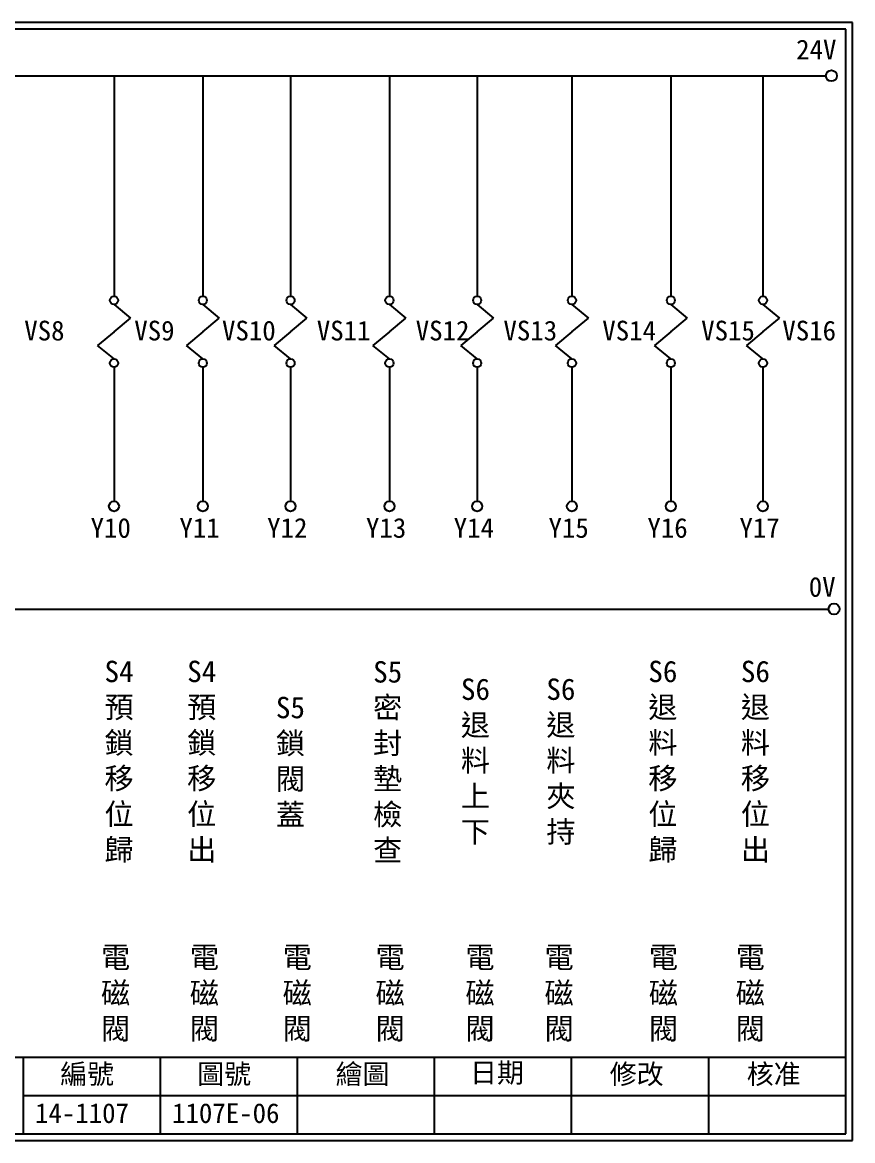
# Model space of a CAD drawing. Extents: x 926 to 1213, y 3 to 207.
# Drawn here: x 1061.3 to 1212.7, y 3 to 207 of the extents above; entities that cross this region are included whole.
import ezdxf

# ---------------------------------------------------------------- set-up
doc = ezdxf.new("R2010")
doc.units = 0
doc.layers.get('0').update_dxf_attribs({"linetype": 'CONTINUOUS'})
doc.layers.add('圖框層', color=7, linetype='CONTINUOUS')
doc.layers.add('標尺寸層', color=3, linetype='CONTINUOUS')
doc.styles.add('CNS', font='romanc.shx', dxfattribs={"bigfont": 'chineset.shx'})
doc.styles.add('STSL', font='kaiu.ttf')

msp = doc.modelspace()

# ---------------------------------------------------------------- linework, layer by layer
for centre in [(1208.88, 197.22), (1209.36, 99.96)]:
    msp.add_circle(centre, 1)
at = {"layer": '圖框層', "color": 7}
for p, q in [((1212.74, 206.97), (925.74, 206.97)), ((1212.74, 3), (1212.74, 206.97)), ((1211.49, 205.72), (926.99, 205.72)), ((1211.49, 4.25), (1211.49, 205.72)), ((926.99, 18.25), (1211.49, 18.25)), ((1061.49, 4.25), (1061.49, 18.25)), ((1086.49, 4.25), (1086.49, 18.25)), ((1111.49, 4.25), (1111.49, 18.25)), ((1136.49, 4.25), (1136.49, 18.25)), ((1161.49, 4.25), (1161.49, 18.25)), ((1186.49, 4.25), (1186.49, 18.25)), ((1061.49, 11.25), (1211.49, 11.25)), ((926.99, 4.25), (1211.49, 4.25)), ((925.74, 3), (1212.74, 3))]:
    msp.add_line(p, q, dxfattribs=at)
at = {"layer": '標尺寸層', "color": 7}
for p, q in [((930.28, 197.22), (1207.88, 197.22)), ((1078.02, 197.22), (1078.02, 157.03)), ((1094.22, 197.22), (1094.22, 157.03)), ((1110.22, 197.22), (1110.22, 157.03)), ((1128.26, 197.22), (1128.26, 157.03)), ((1144.26, 197.22), (1144.26, 157.03)), ((1161.54, 197.22), (1161.54, 157.03)), ((1179.58, 197.22), (1179.58, 157.03)), ((1196.38, 197.22), (1196.38, 157.03)), ((1078.02, 155.53), (1081.03, 153.04)), ((1094.22, 155.53), (1097.23, 153.04)), ((1110.22, 155.53), (1113.22, 153.04)), ((1128.26, 155.53), (1131.26, 153.04)), ((1144.26, 155.53), (1147.26, 153.04)), ((1161.54, 155.53), (1164.55, 153.04)), ((1179.58, 155.53), (1182.59, 153.04)), ((1196.38, 155.53), (1199.38, 153.04)), ((1078.02, 150.55), (1081.03, 153.04)), ((1094.22, 150.55), (1097.23, 153.04)), ((1110.22, 150.55), (1113.22, 153.04)), ((1128.26, 150.55), (1131.26, 153.04)), ((1144.26, 150.55), (1147.26, 153.04)), ((1161.54, 150.55), (1164.55, 153.04)), ((1179.58, 150.55), (1182.59, 153.04)), ((1196.38, 150.55), (1199.38, 153.04)), ((1078.02, 150.55), (1075.02, 148.06)), ((1094.22, 150.55), (1091.22, 148.06)), ((1110.22, 150.55), (1107.22, 148.06)), ((1128.26, 150.55), (1125.25, 148.06)), ((1144.26, 150.55), (1141.25, 148.06)), ((1161.54, 150.55), (1158.54, 148.06)), ((1179.58, 150.55), (1176.58, 148.06)), ((1196.38, 150.55), (1193.37, 148.06)), ((1078.02, 145.57), (1075.02, 148.06)), ((1094.22, 145.57), (1091.22, 148.06)), ((1110.22, 145.57), (1107.22, 148.06)), ((1128.26, 145.57), (1125.25, 148.06)), ((1144.26, 145.57), (1141.25, 148.06)), ((1161.54, 145.57), (1158.54, 148.06)), ((1179.58, 145.57), (1176.58, 148.06)), ((1196.38, 145.57), (1193.37, 148.06)), ((1078.02, 144.07), (1078.02, 119.62)), ((1094.22, 144.07), (1094.22, 119.62)), ((1110.22, 144.07), (1110.22, 119.62)), ((1128.26, 144.07), (1128.26, 119.62)), ((1144.26, 144.07), (1144.26, 119.62)), ((1161.54, 144.07), (1161.54, 119.62)), ((1179.58, 144.07), (1179.58, 119.62)), ((1196.38, 144.07), (1196.38, 119.62)), ((930.49, 99.96), (1208.36, 99.96))]:
    msp.add_line(p, q, dxfattribs=at)
for centre, radius in [((1078.02, 156.28), 0.751), ((1094.22, 156.28), 0.751), ((1110.22, 156.28), 0.751), ((1128.26, 156.28), 0.751), ((1144.26, 156.28), 0.751), ((1161.54, 156.28), 0.751), ((1179.58, 156.28), 0.751), ((1196.38, 156.28), 0.751), ((1078.02, 144.82), 0.751), ((1094.22, 144.82), 0.751), ((1110.22, 144.82), 0.751), ((1128.26, 144.82), 0.751), ((1144.26, 144.82), 0.751), ((1161.54, 144.82), 0.751), ((1179.58, 144.82), 0.751), ((1196.38, 144.82), 0.751), ((1078.02, 118.7), 0.92), ((1094.22, 118.7), 0.92), ((1110.22, 118.7), 0.92), ((1128.26, 118.7), 0.92), ((1144.26, 118.7), 0.92), ((1161.54, 118.7), 0.92), ((1179.58, 118.7), 0.92), ((1196.38, 118.7), 0.92)]:
    msp.add_circle(centre, radius, dxfattribs=at)

# ---------------------------------------------------------------- texts
at = {"layer": '圖框層', "color": 4, "style": 'STSL'}
for s, p in [('24V', (1202.44, 200.22)), ('VS8', (1061.65, 148.95)), ('VS9', (1081.72, 148.95)), ('VS10', (1097.72, 148.95)), ('VS11', (1115.01, 148.95)), ('VS12', (1133.05, 148.95)), ('VS13', (1149.05, 148.95)), ('VS14', (1167.08, 148.95)), ('VS15', (1185.12, 148.95)), ('VS16', (1199.92, 148.95)), ('Y10', (1073.75, 112.96)), ('Y11', (1089.95, 112.96)), ('Y12', (1105.95, 112.96)), ('Y13', (1123.98, 112.96)), ('Y14', (1139.98, 112.96)), ('Y15', (1157.27, 112.96)), ('Y16', (1175.31, 112.96)), ('Y17', (1192.1, 112.96)), ('0V', (1204.74, 102.2)), ('編號', (1068.21, 13.34)), ('圖號', (1093.21, 13.34)), ('繪圖', (1118.44, 13.34)), ('日期', (1142.96, 13.59)), ('修改', (1168.44, 13.34)), ('核准', (1193.44, 13.34)), ('14-1107', (1063.61, 6.22)), ('1107E-06', (1088.61, 6.22))]:
    msp.add_text(s, height=3.6, dxfattribs=at).set_placement(p)
at = {"layer": '標尺寸層', "color": 7, "char_height": 3.9, "attachment_point": 5, "style": 'CNS'}
for s, insert, width in [('{\\fDFKai-SB|b0|i0|c136|p65;S4預鎖移位歸}', (1078.94, 72.12), 4.9608), ('{\\fDFKai-SB|b0|i0|c136|p65;S4預鎖移位出}', (1094.02, 72.12), 4.9608), ('{\\fDFKai-SB|b0|i0|c136|p65;S5密封墊檢查}', (1127.94, 72.12), 4.9608), ('{\\fDFKai-SB|b0|i0|c136|p65;S6退料移位歸}', (1178.13, 72.12), 4.9608), ('{\\fDFKai-SB|b0|i0|c136|p65;S6退料移位出}', (1195.01, 72.12), 4.9608), ('{\\fDFKai-SB|b0|i0|c136|p65;S6退料上下}', (1143.95, 72.12), 4.9608), ('{\\fDFKai-SB|b0|i0|c136|p65;S6退料夾持}', (1159.53, 72.12), 4.9608), ('{\\fDFKai-SB|b0|i0|c136|p65;S5鎖閥蓋}', (1110.2, 72.12), 4.9608), ('{\\fDFKai-SB|b0|i0|c136|p65;電磁閥}', (1078.31, 29.71), 2.8481), ('{\\fDFKai-SB|b0|i0|c136|p65;電磁閥}', (1094.51, 29.71), 2.8481), ('{\\fDFKai-SB|b0|i0|c136|p65;電磁閥}', (1111.44, 29.71), 2.8481), ('{\\fDFKai-SB|b0|i0|c136|p65;電磁閥}', (1128.39, 29.71), 2.8481), ('{\\fDFKai-SB|b0|i0|c136|p65;電磁閥}', (1144.78, 29.71), 2.8481), ('{\\fDFKai-SB|b0|i0|c136|p65;電磁閥}', (1159.21, 29.71), 2.8481), ('{\\fDFKai-SB|b0|i0|c136|p65;電磁閥}', (1178.24, 29.71), 2.8481), ('{\\fDFKai-SB|b0|i0|c136|p65;電磁閥}', (1194.07, 29.71), 2.8481)]:
    msp.add_mtext(s, dxfattribs=dict(at, insert=insert, width=width))

doc.saveas('drawing.dxf')
